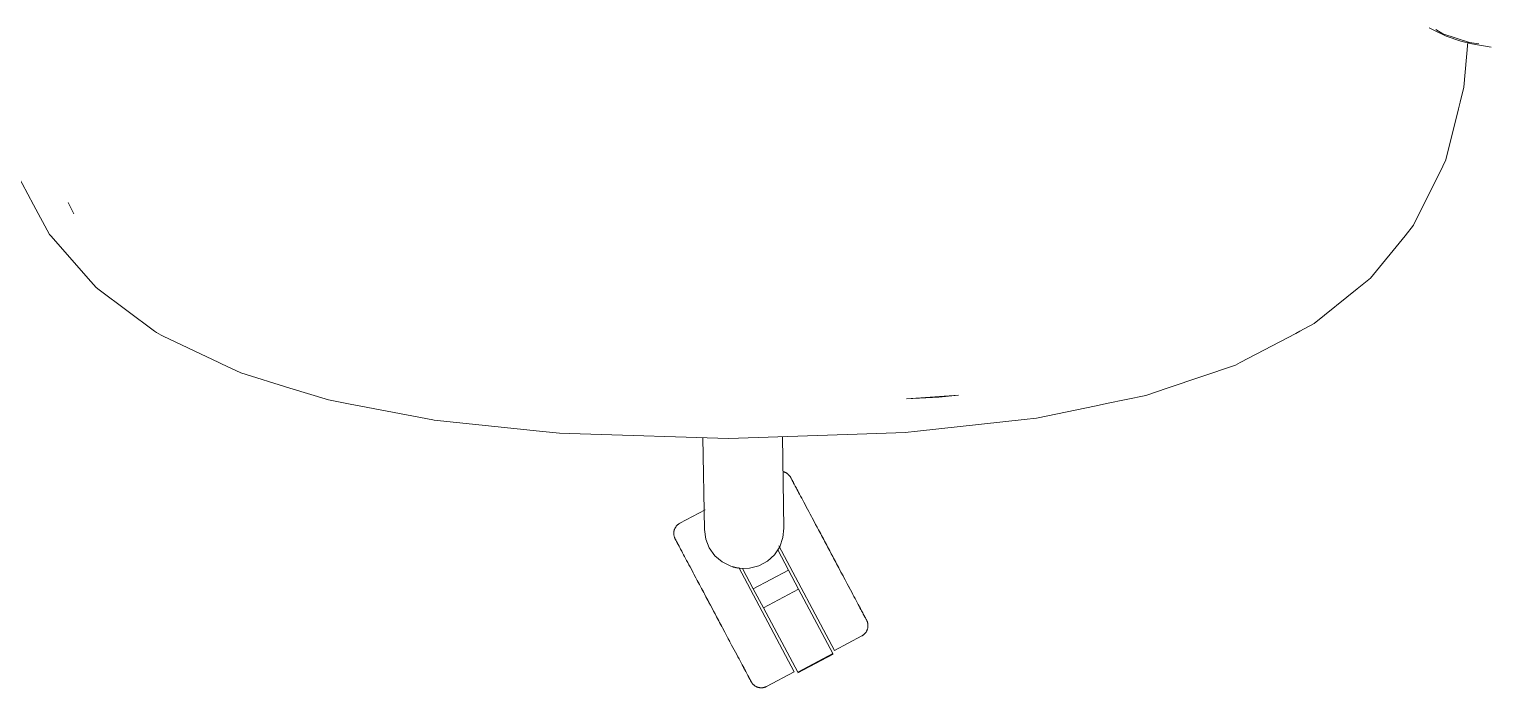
# Model space of a CAD drawing. Header units: millimetres. Extents: x 155927 to 326028, y -36033 to 97293.
# Drawn here: x 223730 to 224244, y 21541 to 21772 of the extents above; entities that cross this region are included whole.
import ezdxf

# ---------------------------------------------------------------- set-up
doc = ezdxf.new("R2010")
doc.units = ezdxf.units.MM
doc.header["$MEASUREMENT"] = 0
doc.layers.add('G-IMPT', color=8, linetype='CONTINUOUS', lineweight=9)
doc.layers.add('I-FURN', color=8, linetype='CONTINUOUS', lineweight=9)

msp = doc.modelspace()

# ---------------------------------------------------------------- linework, layer by layer
at = {"layer": 'G-IMPT'}
for p, q in [((224224.06, 21771.97), (224222.69, 21772.78)), ((224228.7, 21769.77), (224224.06, 21771.97)), ((224227.48, 21770.63), (224225.03, 21772.1)), ((224236.88, 21767.6), (224227.48, 21770.63)), ((224233.79, 21768.03), (224228.7, 21769.77)), ((224233.79, 21768.03), (224237.72, 21767.05)), ((224236.25, 21767.73), (224234.81, 21751.85)), ((224240.17, 21767.14), (224236.88, 21767.6)), ((224237.72, 21767.05), (224244.48, 21765.93)), ((224234.81, 21751.85), (224233.51, 21746.56)), ((224232.93, 21744.19), (224233.51, 21746.56)), ((224228.53, 21726.25), (224232.93, 21744.19)), ((224226.38, 21721.89), (224228.53, 21726.25)), ((223725.88, 21721.72), (223731.89, 21710.48)), ((224226.38, 21721.89), (224220.73, 21710.42)), ((223731.89, 21710.48), (223737.47, 21700.05)), ((223746.08, 21707.35), (223744.13, 21711.24)), ((223744.91, 21709.65), (223744.13, 21711.24)), ((223746.08, 21707.35), (223744.91, 21709.65)), ((224217.21, 21703.25), (224220.73, 21710.42)), ((223738.06, 21699.38), (223737.47, 21700.05)), ((223751.08, 21684.6), (223738.06, 21699.38)), ((224214.23, 21699.6), (224202.06, 21684.65)), ((224214.23, 21699.6), (224217.21, 21703.25)), ((223751.08, 21684.6), (223753.95, 21681.34)), ((224202.06, 21684.65), (224197.4, 21680.89)), ((223754.92, 21680.61), (223753.95, 21681.34)), ((223774.41, 21666.04), (223754.92, 21680.61)), ((224182.27, 21668.69), (224197.4, 21680.89)), ((224182.27, 21668.69), (224177.14, 21665.98)), ((223774.41, 21666.04), (223775.19, 21665.58)), ((223775.19, 21665.58), (223776.76, 21664.64)), ((223777.47, 21664.22), (223776.76, 21664.64)), ((223777.47, 21664.22), (223797.11, 21654.95)), ((224175.76, 21665.25), (224156.25, 21654.95)), ((224175.76, 21665.25), (224177.14, 21665.98)), ((223797.11, 21654.95), (223798.03, 21654.52)), ((223804.79, 21651.33), (223798.03, 21654.52)), ((224130.5, 21645.93), (224154.59, 21654.08)), ((224156.25, 21654.95), (224154.59, 21654.08)), ((223804.79, 21651.33), (223822.06, 21646.01)), ((223822.06, 21646.01), (223835.67, 21641.82)), ((224038.92, 21642.21), (224057.2, 21643.46)), ((224038.92, 21642.21), (224050.26, 21642.85)), ((224057.2, 21643.46), (224050.26, 21642.85)), ((224109.24, 21640.54), (224123.07, 21643.41)), ((224130.5, 21645.93), (224123.07, 21643.41)), ((223835.67, 21641.82), (223843.27, 21640.36)), ((223846.94, 21639.65), (223843.27, 21640.36)), ((223846.94, 21639.65), (223872.32, 21634.79)), ((224105.56, 21639.78), (224084.62, 21635.43)), ((224105.56, 21639.78), (224109.24, 21640.54)), ((223872.78, 21634.7), (223872.32, 21634.79)), ((223872.78, 21634.7), (223909.77, 21630.88)), ((224042.76, 21630.81), (224080.2, 21634.94)), ((224084.62, 21635.43), (224080.2, 21634.94)), ((223909.77, 21630.88), (223916.84, 21630.15)), ((223924.1, 21629.92), (223916.84, 21630.15)), ((223976.26, 21628.3), (223924.1, 21629.92)), ((224028.45, 21630.01), (223976.26, 21628.3)), ((224028.45, 21630.01), (224038.39, 21630.33)), ((224042.76, 21630.81), (224038.39, 21630.33))]:
    msp.add_line(p, q, dxfattribs=at)
at = {"layer": 'I-FURN'}
for p, q in [((223967.8, 21596.24), (223967.24, 21628.58)), ((223995.22, 21628.92), (223995.78, 21596.73)), ((223995.49, 21616.61), (223995.65, 21616.57)), ((223995.65, 21616.57), (223995.8, 21616.52)), ((223995.8, 21616.52), (223995.95, 21616.47)), ((223995.95, 21616.47), (223996.11, 21616.41)), ((223996.11, 21616.41), (223996.25, 21616.35)), ((223996.25, 21616.35), (223996.4, 21616.28)), ((223996.4, 21616.28), (223996.54, 21616.2)), ((223996.54, 21616.2), (223996.68, 21616.12)), ((223996.68, 21616.12), (223996.81, 21616.03)), ((223996.81, 21616.03), (223996.95, 21615.94)), ((223996.95, 21615.94), (223997.07, 21615.84)), ((223997.07, 21615.84), (223997.2, 21615.74)), ((223997.2, 21615.74), (223997.32, 21615.63)), ((223997.32, 21615.63), (223997.43, 21615.52)), ((223997.43, 21615.52), (223997.55, 21615.4)), ((223997.55, 21615.4), (223997.65, 21615.28)), ((223997.65, 21615.28), (223997.75, 21615.15)), ((223997.75, 21615.15), (223997.85, 21615.03)), ((223997.85, 21615.03), (223997.94, 21614.89)), ((223997.94, 21614.89), (223998.03, 21614.76)), ((223998.03, 21614.76), (223998.11, 21614.62)), ((223998.11, 21614.62), (223998.13, 21614.58)), ((223998.13, 21614.58), (223998.14, 21614.56)), ((223998.13, 21614.57), (223998.13, 21614.58)), ((223998.15, 21614.53), (223998.13, 21614.57)), ((223998.14, 21614.56), (223998.17, 21614.5)), ((223998.2, 21614.45), (223998.15, 21614.53)), ((223998.17, 21614.5), (223998.22, 21614.4)), ((223998.26, 21614.33), (223998.2, 21614.45)), ((223998.22, 21614.4), (223998.3, 21614.26)), ((223998.35, 21614.16), (223998.26, 21614.33)), ((223998.3, 21614.26), (223998.39, 21614.08)), ((223998.45, 21613.96), (223998.35, 21614.16)), ((223998.39, 21614.08), (223998.51, 21613.86)), ((223998.58, 21613.72), (223998.45, 21613.96)), ((223998.51, 21613.86), (223998.65, 21613.6)), ((223998.73, 21613.44), (223998.58, 21613.72)), ((223998.65, 21613.6), (223998.81, 21613.3)), ((223998.9, 21613.12), (223998.73, 21613.44)), ((223998.81, 21613.3), (223998.98, 21612.97)), ((223999.09, 21612.77), (223998.9, 21613.12)), ((223998.98, 21612.97), (223999.18, 21612.59)), ((223999.3, 21612.38), (223999.09, 21612.77)), ((223999.18, 21612.59), (223999.4, 21612.18)), ((223999.53, 21611.95), (223999.3, 21612.38)), ((223999.4, 21612.18), (223999.64, 21611.74)), ((223999.77, 21611.48), (223999.53, 21611.95)), ((223999.64, 21611.74), (223999.89, 21611.25)), ((224000.04, 21610.98), (223999.77, 21611.48)), ((223999.89, 21611.25), (224000.17, 21610.74)), ((224000.32, 21610.44), (224000.04, 21610.98)), ((224000.17, 21610.74), (224000.46, 21610.19)), ((224000.63, 21609.88), (224000.32, 21610.44)), ((224000.46, 21610.19), (224000.77, 21609.6)), ((224000.95, 21609.27), (224000.63, 21609.88)), ((224001.28, 21608.64), (224000.95, 21609.27)), ((224001.64, 21607.98), (224001.28, 21608.64)), ((224002.01, 21607.28), (224001.64, 21607.98)), ((224002.39, 21606.56), (224002.01, 21607.28)), ((224002.79, 21605.81), (224002.39, 21606.56)), ((223968.02, 21603.13), (223959.18, 21598.43)), ((224003.2, 21605.03), (224002.79, 21605.81)), ((224003.63, 21604.23), (224003.2, 21605.03)), ((224004.06, 21603.41), (224003.63, 21604.23)), ((224004.52, 21602.56), (224004.06, 21603.41)), ((224004.98, 21601.69), (224004.52, 21602.56)), ((224005.45, 21600.81), (224004.98, 21601.69)), ((223957.19, 21595.95), (223957.23, 21596.11)), ((223957.23, 21596.11), (223957.29, 21596.26)), ((223957.29, 21596.26), (223957.34, 21596.41)), ((223957.34, 21596.41), (223957.41, 21596.56)), ((223957.41, 21596.56), (223957.48, 21596.7)), ((223957.48, 21596.7), (223957.55, 21596.85)), ((223957.55, 21596.85), (223957.64, 21596.98)), ((223957.64, 21596.98), (223957.72, 21597.12)), ((223957.72, 21597.12), (223957.82, 21597.25)), ((223957.82, 21597.25), (223957.91, 21597.38)), ((223957.91, 21597.38), (223958.02, 21597.5)), ((223958.02, 21597.5), (223958.12, 21597.62)), ((223958.12, 21597.62), (223958.24, 21597.74)), ((223958.24, 21597.74), (223958.35, 21597.85)), ((223958.35, 21597.85), (223958.47, 21597.96)), ((223958.47, 21597.96), (223958.6, 21598.06)), ((223958.6, 21598.06), (223958.73, 21598.15)), ((223958.73, 21598.15), (223958.86, 21598.25)), ((223958.86, 21598.25), (223959, 21598.33)), ((223959, 21598.33), (223959.14, 21598.41)), ((223959.14, 21598.41), (223959.18, 21598.43)), ((223968.27, 21592.9), (223967.8, 21596.24)), ((223995.78, 21596.73), (223995.43, 21593.38)), ((224005.93, 21599.9), (224005.45, 21600.81)), ((224005.67, 21600.39), (224006.15, 21599.48)), ((224006.42, 21598.98), (224005.93, 21599.9)), ((224006.15, 21599.48), (224006.65, 21598.55)), ((224006.92, 21598.04), (224006.42, 21598.98)), ((224006.65, 21598.55), (224007.15, 21597.6)), ((224007.43, 21597.09), (224006.92, 21598.04)), ((224007.15, 21597.6), (224007.66, 21596.65)), ((224007.94, 21596.13), (224007.43, 21597.09)), ((224007.66, 21596.65), (224008.18, 21595.68)), ((224008.46, 21595.15), (224007.94, 21596.13)), ((223957.04, 21595), (223957.05, 21595.16)), ((223957.04, 21594.84), (223957.04, 21595)), ((223957.04, 21594.68), (223957.04, 21594.84)), ((223957.06, 21594.52), (223957.04, 21594.68)), ((223957.05, 21595.16), (223957.06, 21595.32)), ((223957.06, 21595.32), (223957.09, 21595.48)), ((223957.07, 21594.36), (223957.06, 21594.52)), ((223957.1, 21594.2), (223957.07, 21594.36)), ((223957.09, 21595.48), (223957.11, 21595.64)), ((223957.13, 21594.04), (223957.1, 21594.2)), ((223957.11, 21595.64), (223957.15, 21595.8)), ((223957.16, 21593.88), (223957.13, 21594.04)), ((223957.15, 21595.8), (223957.19, 21595.95)), ((223957.21, 21593.73), (223957.16, 21593.88)), ((223957.25, 21593.57), (223957.21, 21593.73)), ((223957.31, 21593.42), (223957.25, 21593.57)), ((223957.37, 21593.27), (223957.31, 21593.42)), ((223957.44, 21593.13), (223957.37, 21593.27)), ((223957.51, 21592.98), (223957.44, 21593.13)), ((223957.54, 21592.93), (223957.51, 21592.98)), ((223957.51, 21592.98), (223957.51, 21592.98)), ((223957.51, 21592.98), (223957.52, 21592.96)), ((223957.52, 21592.96), (223957.55, 21592.9)), ((223957.58, 21592.85), (223957.54, 21592.93)), ((223957.55, 21592.9), (223957.61, 21592.8)), ((223957.64, 21592.73), (223957.58, 21592.85)), ((223957.61, 21592.8), (223957.68, 21592.66)), ((223957.73, 21592.57), (223957.64, 21592.73)), ((223957.68, 21592.66), (223957.78, 21592.48)), ((223957.84, 21592.37), (223957.73, 21592.57)), ((223957.78, 21592.48), (223957.89, 21592.26)), ((223957.97, 21592.13), (223957.84, 21592.37)), ((223957.89, 21592.26), (223958.03, 21592)), ((223958.11, 21591.85), (223957.97, 21592.13)), ((223958.03, 21592), (223958.19, 21591.71)), ((223958.28, 21591.53), (223958.11, 21591.85)), ((223958.19, 21591.71), (223958.37, 21591.37)), ((223958.47, 21591.17), (223958.28, 21591.53)), ((223958.37, 21591.37), (223958.57, 21591)), ((223958.68, 21590.78), (223958.47, 21591.17)), ((223958.57, 21591), (223958.78, 21590.59)), ((223969.52, 21589.77), (223968.27, 21592.9)), ((223995.43, 21593.38), (223994.29, 21590.2)), ((224008.18, 21595.68), (224008.7, 21594.7)), ((224008.98, 21594.17), (224008.46, 21595.15)), ((224008.7, 21594.7), (224009.22, 21593.71)), ((224009.51, 21593.18), (224008.98, 21594.17)), ((224009.22, 21593.71), (224009.75, 21592.72)), ((224010.04, 21592.18), (224009.51, 21593.18)), ((224009.75, 21592.72), (224010.28, 21591.72)), ((224010.57, 21591.18), (224010.04, 21592.18)), ((224010.28, 21591.72), (224010.81, 21590.72)), ((224011.1, 21590.17), (224010.57, 21591.18)), ((223958.91, 21590.35), (223958.68, 21590.78)), ((223958.78, 21590.59), (223959.02, 21590.14)), ((223959.16, 21589.89), (223958.91, 21590.35)), ((223959.02, 21590.14), (223959.28, 21589.66)), ((223959.42, 21589.38), (223959.16, 21589.89)), ((223959.28, 21589.66), (223959.55, 21589.14)), ((223959.71, 21588.85), (223959.42, 21589.38)), ((223959.55, 21589.14), (223959.85, 21588.59)), ((223960.01, 21588.28), (223959.71, 21588.85)), ((223959.85, 21588.59), (223960.16, 21588.01)), ((223960.16, 21588.01), (223960.48, 21587.39)), ((223960.48, 21587.39), (223960.83, 21586.74)), ((223960.83, 21586.74), (223961.19, 21586.06)), ((223961.19, 21586.06), (223961.56, 21585.36)), ((223971.48, 21587.03), (223969.52, 21589.77)), ((223974.04, 21584.84), (223971.48, 21587.03)), ((223992.43, 21587.39), (223989.94, 21585.11)), ((223994.29, 21590.2), (223992.43, 21587.39)), ((223993.57, 21589.07), (223997.37, 21581.93)), ((224013.51, 21553.7), (223993.97, 21590.45)), ((224010.81, 21590.72), (224011.35, 21589.71)), ((224011.64, 21589.17), (224011.1, 21590.17)), ((224011.35, 21589.71), (224011.88, 21588.71)), ((224012.17, 21588.16), (224011.64, 21589.17)), ((224011.88, 21588.71), (224012.42, 21587.7)), ((224012.7, 21587.16), (224012.17, 21588.16)), ((224012.42, 21587.7), (224012.95, 21586.7)), ((224013.24, 21586.16), (224012.7, 21587.16)), ((224012.95, 21586.7), (224013.48, 21585.7)), ((224013.76, 21585.17), (224013.24, 21586.16)), ((224013.48, 21585.7), (224014.01, 21584.71)), ((223961.56, 21585.36), (223961.96, 21584.62)), ((223961.96, 21584.62), (223962.36, 21583.86)), ((223962.36, 21583.86), (223962.78, 21583.07)), ((223962.78, 21583.07), (223963.21, 21582.26)), ((223963.21, 21582.26), (223963.66, 21581.43)), ((223963.9, 21580.97), (223963.45, 21581.81)), ((223963.66, 21581.43), (223964.11, 21580.57)), ((223964.36, 21580.1), (223963.9, 21580.97)), ((223964.11, 21580.57), (223964.58, 21579.69)), ((223977.06, 21583.32), (223974.04, 21584.84)), ((223980.35, 21582.57), (223977.06, 21583.32)), ((223999.38, 21546.19), (223979.86, 21582.91)), ((223983.72, 21582.63), (223980.35, 21582.57)), ((223985, 21575.36), (223981.21, 21582.5)), ((223986.98, 21583.49), (223983.72, 21582.63)), ((223997.37, 21581.93), (223985, 21575.36)), ((223989.94, 21585.11), (223986.98, 21583.49)), ((223997.37, 21581.93), (224000.9, 21575.29)), ((224014.29, 21584.18), (224013.76, 21585.17)), ((224014.01, 21584.71), (224014.53, 21583.73)), ((224014.81, 21583.2), (224014.29, 21584.18)), ((224014.53, 21583.73), (224015.05, 21582.75)), ((224015.32, 21582.23), (224014.81, 21583.2)), ((224015.05, 21582.75), (224015.56, 21581.79)), ((224015.83, 21581.28), (224015.32, 21582.23)), ((224015.56, 21581.79), (224016.07, 21580.84)), ((224016.34, 21580.33), (224015.83, 21581.28)), ((224016.07, 21580.84), (224016.56, 21579.9)), ((223964.83, 21579.21), (223964.36, 21580.1)), ((223964.58, 21579.69), (223965.05, 21578.8)), ((223965.31, 21578.31), (223964.83, 21579.21)), ((223965.05, 21578.8), (223965.54, 21577.88)), ((223965.81, 21577.38), (223965.31, 21578.31)), ((223965.54, 21577.88), (223966.03, 21576.95)), ((223966.3, 21576.44), (223965.81, 21577.38)), ((223966.03, 21576.95), (223966.54, 21576.01)), ((223966.81, 21575.49), (223966.3, 21576.44)), ((223966.54, 21576.01), (223967.04, 21575.05)), ((223967.32, 21574.53), (223966.81, 21575.49)), ((224016.83, 21579.4), (224016.34, 21580.33)), ((224016.56, 21579.9), (224017.05, 21578.98)), ((224017.32, 21578.49), (224016.83, 21579.4)), ((224017.05, 21578.98), (224017.54, 21578.07)), ((224017.79, 21577.59), (224017.32, 21578.49)), ((224017.54, 21578.07), (224018.01, 21577.19)), ((224018.26, 21576.71), (224017.79, 21577.59)), ((224018.01, 21577.19), (224018.47, 21576.32)), ((224018.71, 21575.86), (224018.26, 21576.71)), ((224018.47, 21576.32), (224018.92, 21575.47)), ((224019.16, 21575.02), (224018.71, 21575.86)), ((223967.04, 21575.05), (223967.56, 21574.08)), ((223967.84, 21573.56), (223967.32, 21574.53)), ((223967.56, 21574.08), (223968.08, 21573.1)), ((223968.36, 21572.57), (223967.84, 21573.56)), ((223968.08, 21573.1), (223968.6, 21572.12)), ((223968.89, 21571.58), (223968.36, 21572.57)), ((223968.6, 21572.12), (223969.13, 21571.12)), ((223969.42, 21570.58), (223968.89, 21571.58)), ((223969.13, 21571.12), (223969.66, 21570.12)), ((223969.95, 21569.58), (223969.42, 21570.58)), ((223988.53, 21568.72), (223985, 21575.36)), ((224000.9, 21575.29), (223988.53, 21568.72)), ((224000.9, 21575.29), (224012.97, 21552.58)), ((224019.59, 21574.21), (224019.16, 21575.02)), ((224020.01, 21573.42), (224019.59, 21574.21)), ((224020.41, 21572.66), (224020.01, 21573.42)), ((224020.8, 21571.93), (224020.41, 21572.66)), ((224021.18, 21571.22), (224020.8, 21571.93)), ((224021.54, 21570.54), (224021.18, 21571.22)), ((224021.89, 21569.89), (224021.54, 21570.54)), ((223969.66, 21570.12), (223970.2, 21569.12)), ((223970.49, 21568.58), (223969.95, 21569.58)), ((223970.2, 21569.12), (223970.73, 21568.12)), ((223971.02, 21567.57), (223970.49, 21568.58)), ((223970.73, 21568.12), (223971.27, 21567.11)), ((223971.56, 21566.57), (223971.02, 21567.57)), ((223971.27, 21567.11), (223971.8, 21566.11)), ((223972.09, 21565.56), (223971.56, 21566.57)), ((223971.8, 21566.11), (223972.33, 21565.1)), ((223972.62, 21564.57), (223972.09, 21565.56)), ((224000.61, 21546.01), (223988.53, 21568.72)), ((224022.21, 21569.28), (224021.89, 21569.89)), ((224022.52, 21568.69), (224022.21, 21569.28)), ((224022.36, 21569), (224022.66, 21568.44)), ((224022.82, 21568.14), (224022.52, 21568.69)), ((224022.66, 21568.44), (224022.95, 21567.9)), ((224023.09, 21567.63), (224022.82, 21568.14)), ((224022.95, 21567.9), (224023.21, 21567.4)), ((224023.35, 21567.14), (224023.09, 21567.63)), ((224023.21, 21567.4), (224023.46, 21566.93)), ((224023.58, 21566.7), (224023.35, 21567.14)), ((224023.46, 21566.93), (224023.69, 21566.5)), ((224023.8, 21566.29), (224023.58, 21566.7)), ((224023.69, 21566.5), (224023.9, 21566.11)), ((224024, 21565.91), (224023.8, 21566.29)), ((224023.9, 21566.11), (224024.09, 21565.76)), ((224024.18, 21565.58), (224024, 21565.91)), ((224024.09, 21565.76), (224024.25, 21565.44)), ((224024.34, 21565.28), (224024.18, 21565.58)), ((224024.25, 21565.44), (224024.4, 21565.16)), ((224024.47, 21565.02), (224024.34, 21565.28)), ((224024.4, 21565.16), (224024.53, 21564.92)), ((223972.33, 21565.1), (223972.86, 21564.11)), ((223973.15, 21563.57), (223972.62, 21564.57)), ((223972.86, 21564.11), (223973.39, 21563.12)), ((223973.67, 21562.58), (223973.15, 21563.57)), ((223973.39, 21563.12), (223973.91, 21562.13)), ((223974.19, 21561.61), (223973.67, 21562.58)), ((223973.91, 21562.13), (223974.43, 21561.16)), ((223974.71, 21560.64), (223974.19, 21561.61)), ((223974.43, 21561.16), (223974.94, 21560.19)), ((223975.22, 21559.68), (223974.71, 21560.64)), ((223974.94, 21560.19), (223975.45, 21559.24)), ((224024.55, 21560.03), (224024.46, 21559.9)), ((224024.59, 21564.8), (224024.47, 21565.02)), ((224024.53, 21564.92), (224024.64, 21564.72)), ((224024.65, 21560.16), (224024.55, 21560.03)), ((224024.69, 21564.62), (224024.59, 21564.8)), ((224024.64, 21564.72), (224024.72, 21564.55)), ((224024.73, 21560.3), (224024.65, 21560.16)), ((224024.76, 21564.48), (224024.69, 21564.62)), ((224024.72, 21564.55), (224024.79, 21564.43)), ((224024.81, 21560.44), (224024.73, 21560.3)), ((224024.82, 21564.38), (224024.76, 21564.48)), ((224024.79, 21564.43), (224024.83, 21564.35)), ((224024.89, 21560.58), (224024.81, 21560.44)), ((224024.85, 21564.32), (224024.82, 21564.38)), ((224024.83, 21564.35), (224024.85, 21564.31)), ((224024.86, 21564.3), (224024.85, 21564.32)), ((224024.85, 21564.31), (224024.86, 21564.3)), ((224024.86, 21564.3), (224024.93, 21564.16)), ((224024.96, 21560.73), (224024.89, 21560.58)), ((224024.93, 21564.16), (224025, 21564.01)), ((224025.03, 21560.87), (224024.96, 21560.73)), ((224025, 21564.01), (224025.06, 21563.86)), ((224025.08, 21561.02), (224025.03, 21560.87)), ((224025.06, 21563.86), (224025.11, 21563.71)), ((224025.14, 21561.18), (224025.08, 21561.02)), ((224025.11, 21563.71), (224025.16, 21563.56)), ((224025.18, 21561.33), (224025.14, 21561.18)), ((224025.16, 21563.56), (224025.21, 21563.4)), ((224025.22, 21561.49), (224025.18, 21561.33)), ((224025.21, 21563.4), (224025.24, 21563.25)), ((224025.26, 21561.64), (224025.22, 21561.49)), ((224025.24, 21563.25), (224025.27, 21563.09)), ((224025.28, 21561.8), (224025.26, 21561.64)), ((224025.27, 21563.09), (224025.3, 21562.93)), ((224025.3, 21561.96), (224025.28, 21561.8)), ((224025.3, 21562.93), (224025.31, 21562.77)), ((224025.32, 21562.12), (224025.3, 21561.96)), ((224025.31, 21562.77), (224025.32, 21562.61)), ((224025.32, 21562.61), (224025.33, 21562.45)), ((224025.33, 21562.28), (224025.32, 21562.12)), ((224025.33, 21562.45), (224025.33, 21562.28)), ((223975.72, 21558.74), (223975.22, 21559.68)), ((223975.45, 21559.24), (223975.95, 21558.31)), ((223976.21, 21557.81), (223975.72, 21558.74)), ((223975.95, 21558.31), (223976.44, 21557.38)), ((223976.7, 21556.89), (223976.21, 21557.81)), ((223976.44, 21557.38), (223976.92, 21556.48)), ((223976.92, 21556.48), (223977.39, 21555.59)), ((223977.39, 21555.59), (223977.85, 21554.72)), ((224013.51, 21553.7), (224023.19, 21558.85)), ((224023.23, 21558.87), (224023.19, 21558.85)), ((224023.37, 21558.95), (224023.23, 21558.87)), ((224023.51, 21559.04), (224023.37, 21558.95)), ((224023.64, 21559.13), (224023.51, 21559.04)), ((224023.77, 21559.23), (224023.64, 21559.13)), ((224023.89, 21559.33), (224023.77, 21559.23)), ((224024.02, 21559.43), (224023.89, 21559.33)), ((224024.13, 21559.54), (224024.02, 21559.43)), ((224024.24, 21559.66), (224024.13, 21559.54)), ((224024.35, 21559.78), (224024.24, 21559.66)), ((224024.46, 21559.9), (224024.35, 21559.78)), ((223977.85, 21554.72), (223978.3, 21553.88)), ((223978.3, 21553.88), (223978.74, 21553.05)), ((223978.74, 21553.05), (223979.17, 21552.25)), ((223979.17, 21552.25), (223979.58, 21551.47)), ((223979.58, 21551.47), (223979.98, 21550.72)), ((223979.98, 21550.72), (223980.36, 21550)), ((223980.36, 21550), (223980.73, 21549.31)), ((224012.97, 21552.58), (224000.61, 21546.01)), ((224000.7, 21545.84), (224013.06, 21552.41)), ((223980.73, 21549.31), (223981.09, 21548.64)), ((223981.09, 21548.64), (223981.42, 21548.01)), ((223981.42, 21548.01), (223981.74, 21547.41)), ((223981.91, 21547.1), (223981.6, 21547.68)), ((223981.74, 21547.41), (223982.04, 21546.84)), ((223982.2, 21546.55), (223981.91, 21547.1)), ((223982.04, 21546.84), (223982.33, 21546.3)), ((223982.48, 21546.03), (223982.2, 21546.55)), ((223982.33, 21546.3), (223982.6, 21545.8)), ((223982.73, 21545.55), (223982.48, 21546.03)), ((223982.6, 21545.8), (223982.84, 21545.34)), ((223982.97, 21545.1), (223982.73, 21545.55)), ((223982.84, 21545.34), (223983.07, 21544.91)), ((223983.19, 21544.69), (223982.97, 21545.1)), ((223983.07, 21544.91), (223983.28, 21544.52)), ((223983.39, 21544.32), (223983.19, 21544.69)), ((223989.69, 21541.04), (223999.38, 21546.19)), ((223983.28, 21544.52), (223983.47, 21544.16)), ((223983.56, 21543.98), (223983.39, 21544.32)), ((223983.47, 21544.16), (223983.64, 21543.84)), ((223983.72, 21543.69), (223983.56, 21543.98)), ((223983.64, 21543.84), (223983.79, 21543.56)), ((223983.86, 21543.43), (223983.72, 21543.69)), ((223983.79, 21543.56), (223983.92, 21543.32)), ((223983.98, 21543.21), (223983.86, 21543.43)), ((223983.92, 21543.32), (223984.02, 21543.12)), ((223984.07, 21543.03), (223983.98, 21543.21)), ((223984.02, 21543.12), (223984.11, 21542.96)), ((223984.15, 21542.89), (223984.07, 21543.03)), ((223984.11, 21542.96), (223984.17, 21542.84)), ((223984.2, 21542.79), (223984.15, 21542.89)), ((223984.17, 21542.84), (223984.22, 21542.75)), ((223984.23, 21542.73), (223984.2, 21542.79)), ((223984.22, 21542.75), (223984.24, 21542.71)), ((223984.24, 21542.71), (223984.23, 21542.73)), ((223984.26, 21542.67), (223984.24, 21542.71)), ((223984.24, 21542.71), (223984.24, 21542.71)), ((223984.34, 21542.53), (223984.26, 21542.67)), ((223984.43, 21542.39), (223984.34, 21542.53)), ((223984.52, 21542.26), (223984.43, 21542.39)), ((223984.62, 21542.13), (223984.52, 21542.26)), ((223984.72, 21542), (223984.62, 21542.13)), ((223984.82, 21541.88), (223984.72, 21542)), ((223984.93, 21541.77), (223984.82, 21541.88)), ((223985.05, 21541.65), (223984.93, 21541.77)), ((223985.17, 21541.55), (223985.05, 21541.65)), ((223985.29, 21541.44), (223985.17, 21541.55)), ((223985.42, 21541.35), (223985.29, 21541.44)), ((223985.55, 21541.25), (223985.42, 21541.35)), ((223985.69, 21541.17), (223985.55, 21541.25)), ((223985.83, 21541.08), (223985.69, 21541.17)), ((223985.97, 21541.01), (223985.83, 21541.08)), ((223986.12, 21540.94), (223985.97, 21541.01)), ((223986.26, 21540.87), (223986.12, 21540.94)), ((223986.41, 21540.81), (223986.26, 21540.87)), ((223986.57, 21540.76), (223986.41, 21540.81)), ((223986.72, 21540.72), (223986.57, 21540.76)), ((223986.88, 21540.68), (223986.72, 21540.72)), ((223987.03, 21540.64), (223986.88, 21540.68)), ((223987.19, 21540.61), (223987.03, 21540.64)), ((223987.35, 21540.59), (223987.19, 21540.61)), ((223987.51, 21540.58), (223987.35, 21540.59)), ((223987.67, 21540.57), (223987.51, 21540.58)), ((223987.84, 21540.57), (223987.67, 21540.57)), ((223988, 21540.57), (223987.84, 21540.57)), ((223988.16, 21540.58), (223988, 21540.57)), ((223988.32, 21540.6), (223988.16, 21540.58)), ((223988.48, 21540.63), (223988.32, 21540.6)), ((223988.64, 21540.66), (223988.48, 21540.63)), ((223988.79, 21540.69), (223988.64, 21540.66)), ((223988.95, 21540.74), (223988.79, 21540.69)), ((223989.1, 21540.78), (223988.95, 21540.74)), ((223989.25, 21540.84), (223989.1, 21540.78)), ((223989.4, 21540.9), (223989.25, 21540.84)), ((223989.55, 21540.97), (223989.4, 21540.9)), ((223989.69, 21541.04), (223989.55, 21540.97))]:
    msp.add_line(p, q, dxfattribs=at)
msp.add_arc((223981.8, 21596.3), 13.81, 252.664, 257.6527, dxfattribs=at)
msp.add_open_spline([(223979.43, 21582.69), (223979, 21582.77), (223978.58, 21582.87), (223978.16, 21582.98)], degree=3, dxfattribs=at)

doc.saveas('drawing.dxf')
